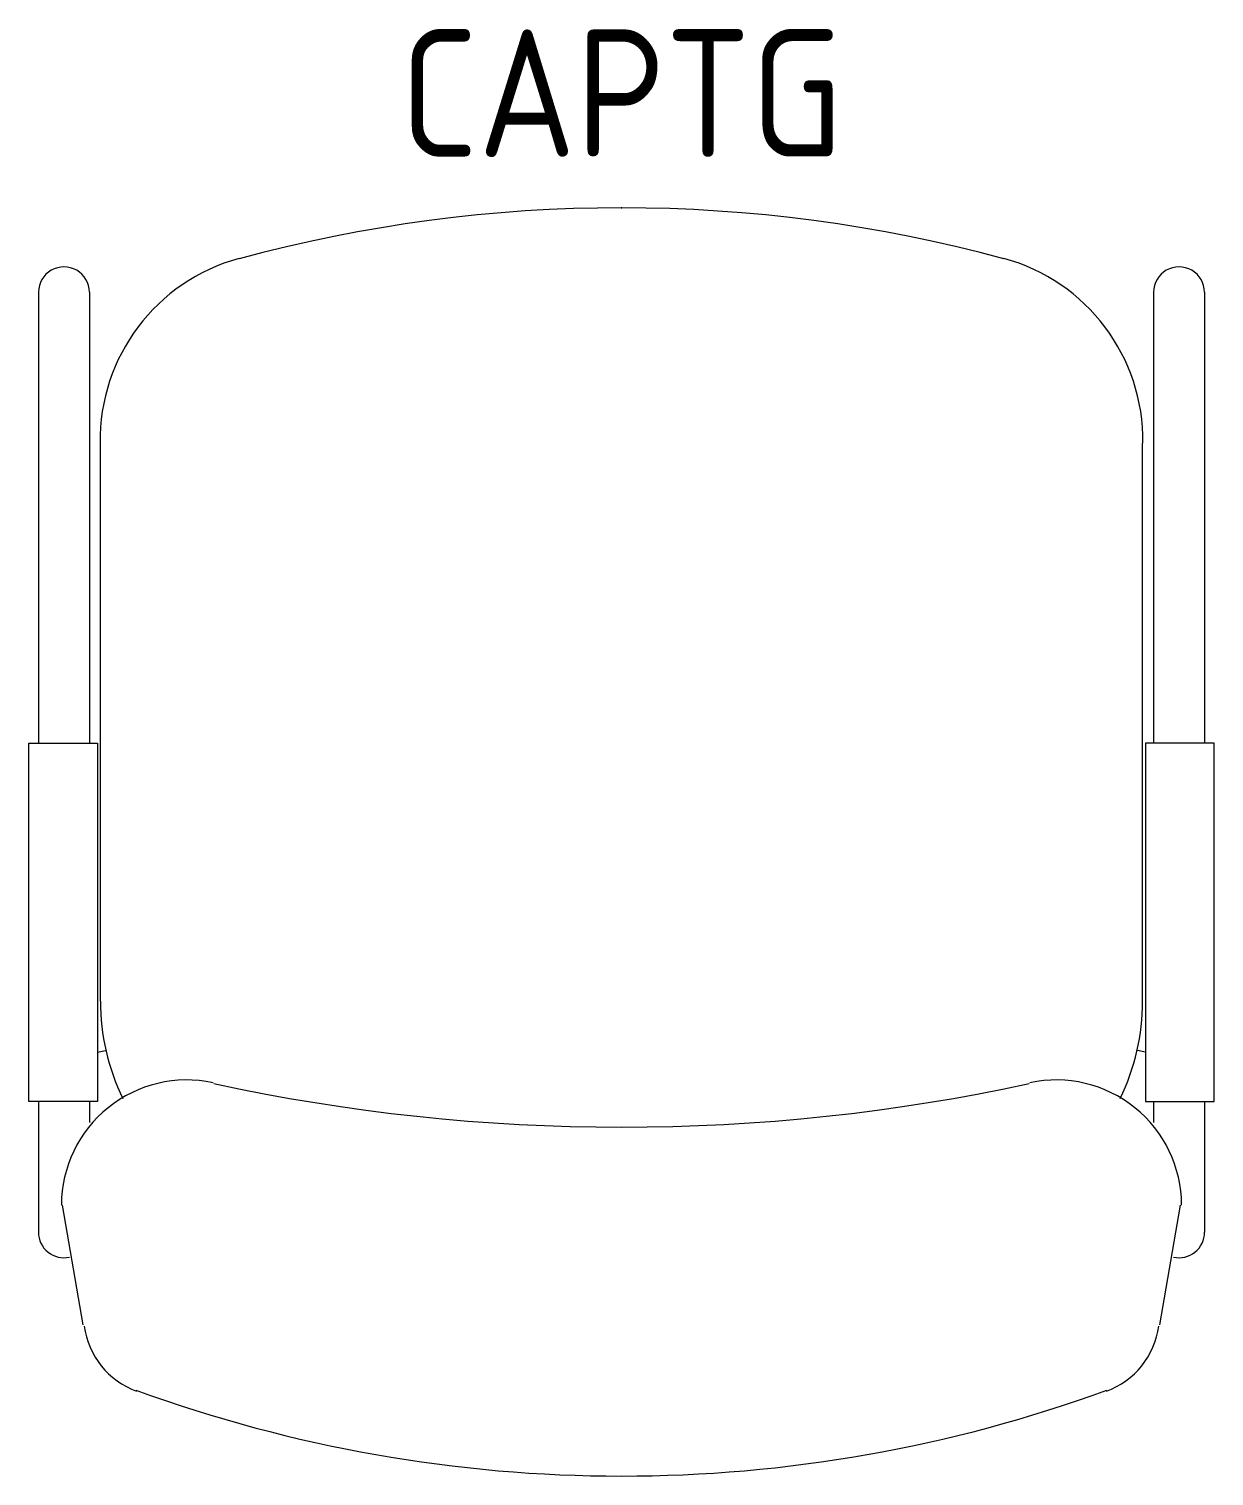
# Model space of a CAD drawing. Extents: x -11.6 to 11.6, y -24.9 to 3.5.
import ezdxf
from ezdxf.enums import TextEntityAlignment as Align

# ---------------------------------------------------------------- set-up
doc = ezdxf.new("R2010")
doc.units = 0
doc.header["$LTSCALE"] = 0.375
doc.header["$MEASUREMENT"] = 0
doc.layers.add('A-FURN-P-SEAT', color=1, linetype='Continuous')
doc.layers.add('A-FURN-P-SEAT-T', color=7, linetype='Continuous')
doc.styles.add('Notes', font='architxt.shx')

msp = doc.modelspace()

# ---------------------------------------------------------------- linework, layer by layer
at = {"layer": 'A-FURN-P-SEAT'}
for p, q in [((-11.4375, -1.65625), (-11.4375, -10.5)), ((-10.4375, -1.65625), (-10.4375, -10.5)), ((10.4375, -1.65625), (10.4375, -10.5)), ((11.4375, -1.65625), (11.4375, -10.5)), ((-10.21875, -15.5625), (-10.21875, -4.625)), ((10.21875, -15.5625), (10.21875, -4.625)), ((-11.625, -17.53125), (-11.625, -10.5)), ((-11.625, -10.5), (-10.28125, -10.5)), ((-10.28125, -10.5), (-10.28125, -17.53125)), ((10.28125, -10.5), (10.28125, -17.53125)), ((11.625, -10.5), (10.28125, -10.5)), ((11.625, -17.53125), (11.625, -10.5)), ((-10.28125, -16.5625), (-10.125, -16.53125)), ((10.28125, -16.5625), (10.125, -16.53125)), ((-10.28125, -17.53125), (-11.625, -17.53125)), ((-11.4375, -17.53125), (-11.4375, -20.09375)), ((-10.4375, -17.53125), (-10.4375, -17.9375)), ((10.28125, -17.53125), (11.625, -17.53125)), ((10.4375, -17.53125), (10.4375, -17.9375)), ((11.4375, -17.53125), (11.4375, -20.09375)), ((-10.5625, -21.90625), (-10.96875, -19.5625)), ((10.5625, -21.90625), (10.96875, -19.5625))]:
    msp.add_line(p, q, dxfattribs=at)
for centre, radius, start, end in [((0, -28.625), 28.625, 74.810714, 105.184128), ((-6.53125, -4.5625), 3.69809, 105.184319, 180.798905), ((6.53125, -4.5625), 3.69809, 359.201096, 74.815679), ((-10.9375, -1.65625), 0.49829, 359.992797, 180.00719), ((10.9375, -1.65625), 0.49829, 359.992797, 180.00719), ((-5.875, -15.5625), 4.34913, 179.999623, 206.002781), ((5.875, -15.5625), 4.34913, 333.997207, 0.000381), ((-8.53125, -19.5625), 2.45623, 77.807582, 179.932673), ((0, 19.84375), 37.875, 257.807594, 282.192407), ((8.53125, -19.5625), 2.45623, 0.067331, 102.192416), ((-10.9375, -20.09375), 0.5, 180.000005, 282.363982), ((10.9375, -20.09375), 0.5, 257.63602, 0), ((-8.96875, -21.71875), 1.58783, 187.746273, 249.929435), ((8.96875, -21.71875), 1.58783, 290.070566, 352.253729), ((0, 2.875), 27.75, 249.920201, 290.070484)]:
    msp.add_arc(centre, radius, start, end, dxfattribs=at)
msp.add_point((0, 0), dxfattribs=at)

# ---------------------------------------------------------------- texts
at = {"layer": 'A-FURN-P-SEAT-T', "style": 'Notes'}
msp.add_attdef('CAPTG', text='TRILOGY', height=2.5, dxfattribs=at).set_placement((0, 1), align=Align.CENTER)
at = {"layer": 'A-FURN-P-SEAT-T', "style": 'Notes', "flags": 1}
for tag, s in [('CAPPN', '421482N'), ('CAPMG', 'STC'), ('CAPMC', 'SCT'), ('CAPQT', '1'), ('CAPDH', '0.000000'), ('CAPGC', '')]:
    msp.add_attdef(tag, (0, 0), s, height=0.001, dxfattribs=at)

doc.saveas('drawing.dxf')
